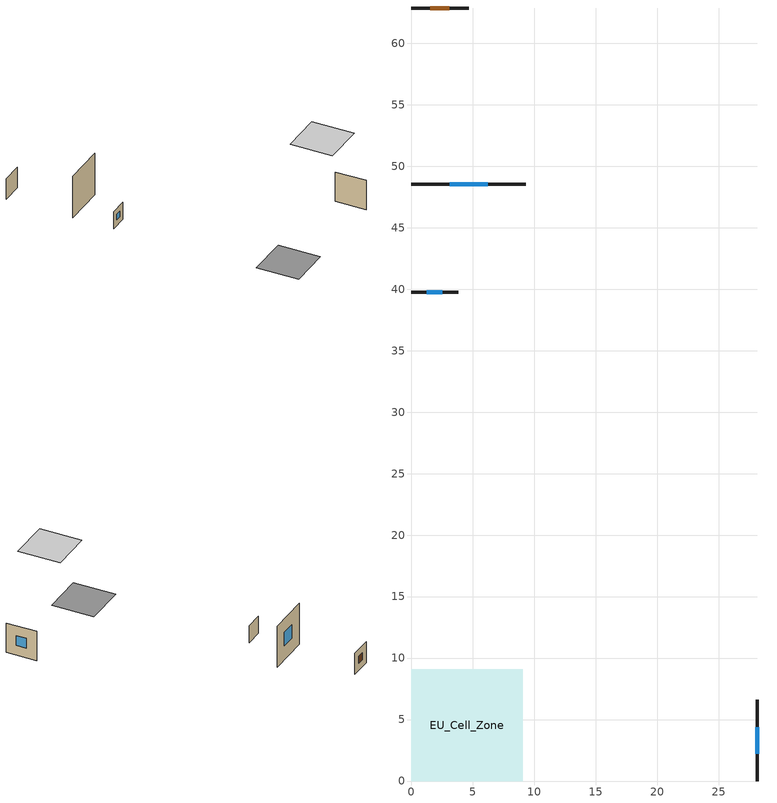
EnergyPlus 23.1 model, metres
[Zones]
EU_Cell_Zone
 floor othersidecoefficients (EU_IT.MidClim.TH.08.Gen.ReEx.001.001_floor_1_Construction): 0,0 9.07,0 9.07,9.07 0,9.07 z0
 wall outside (EU_IT.MidClim.TH.08.Gen.ReEx.001.001_wall_1_east_1_Construction): 28.15,0 28.15,6.59 z0:6.59
 wall outside (EU_IT.MidClim.TH.08.Gen.ReEx.001.001_wall_1_north_2_Construction): 0,39.74 3.81,39.74 z0:3.81
 wall outside (EU_IT.MidClim.TH.08.Gen.ReEx.001.001_wall_1_south_3_Construction): 9.32,48.55 0,48.55 z0:9.32
 wall outside (EU_IT.MidClim.TH.08.Gen.ReEx.001.001_wall_1_south_4_Construction): 4.68,62.87 0,62.87 z0:4.68
 window (EU_IT.MidClim.TH.08.Gen.ReEx.001.001_window_east_1_Construction): 28.15,2.2 28.15,4.39 z2.2:4.39
 window (EU_IT.MidClim.TH.08.Gen.ReEx.001.001_window_north_2_Construction): 1.27,39.74 2.53,39.74 z1.27:2.53
 window (EU_IT.MidClim.TH.08.Gen.ReEx.001.001_window_south_3_Construction): 6.21,48.55 3.12,48.55 z3.12:6.21
 door (EU_IT.MidClim.TH.08.Gen.ReEx.001.001_door_south_4_Construction): 3.11,62.87 1.57,62.87 z1.57:3.11
 ceiling othersidecoefficients (EU_IT.MidClim.TH.08.Gen.ReEx.001.001_roof_2_Construction): 14.07,0 23.15,0 23.15,9.07 14.07,9.07 z20
[Building]
EU Step8 Campaign Cell: North Axis=0; Terrain=City; Solar Distribution=FullExterior
[Site:Location]
Bologna: Latitude=44.5; Longitude=11.25; Time Zone=1; Elevation=37
[SizingPeriod:WeatherFileDays]
AnnualSizingPeriod: Begin Month=1; Begin Day of Month=1; End Month=12; End Day of Month=31; Use Weather File Daylight Saving Period=No; Use Weather File Rain and Snow Indicators=No
[MATERIAL]
EU_InternalMass_Material: Roughness=MediumRough; Thickness=0.1; Conductivity=1; Density=1800; Specific Heat=900; Thermal Absorptance=0.9; Solar Absorptance=0.7; Visible Absorptance=0.7
[MATERIAL:NOMASS] Roughness=MediumRough; Thermal Absorptance=0.9; Solar Absorptance=0.7; Visible Absorptance=0.7
Name | Thermal Resistance
EU_IT.MidClim.TH.08.Gen.ReEx.001.001_floor_1_NoMass | 3.35971
EU_IT.MidClim.TH.08.Gen.ReEx.001.001_roof_2_NoMass | 3.69568
EU_IT.MidClim.TH.08.Gen.ReEx.001.001_wall_1_east_1_NoMass; EU_IT.MidClim.TH.08.Gen.ReEx.001.001_wall_1_north_2_NoMass; EU_IT.MidClim.TH.08.Gen.ReEx.001.001_wall_1_south_3_NoMass; EU_IT.MidClim.TH.08.Gen.ReEx.001.001_wall_1_south_4_NoMass | 3.26089
EU_IT.MidClim.TH.08.Gen.ReEx.001.001_door_south_4_NoMass | 0.652178
[WINDOWMATERIAL:SIMPLEGLAZINGSYSTEM] UFactor=1.9843; Solar Heat Gain Coefficient=0.67; Visible Transmittance=0.67
EU_IT.MidClim.TH.08.Gen.ReEx.001.001_window_east_1_SimpleGlazing; EU_IT.MidClim.TH.08.Gen.ReEx.001.001_window_north_2_SimpleGlazing; EU_IT.MidClim.TH.08.Gen.ReEx.001.001_window_south_3_SimpleGlazing
[CONSTRUCTION]
EU_IT.MidClim.TH.08.Gen.ReEx.001.001_floor_1_Construction: EU_IT.MidClim.TH.08.Gen.ReEx.001.001_floor_1_NoMass
EU_IT.MidClim.TH.08.Gen.ReEx.001.001_roof_2_Construction: EU_IT.MidClim.TH.08.Gen.ReEx.001.001_roof_2_NoMass
EU_IT.MidClim.TH.08.Gen.ReEx.001.001_wall_1_east_1_Construction: EU_IT.MidClim.TH.08.Gen.ReEx.001.001_wall_1_east_1_NoMass
EU_IT.MidClim.TH.08.Gen.ReEx.001.001_window_east_1_Construction: EU_IT.MidClim.TH.08.Gen.ReEx.001.001_window_east_1_SimpleGlazing
EU_IT.MidClim.TH.08.Gen.ReEx.001.001_wall_1_north_2_Construction: EU_IT.MidClim.TH.08.Gen.ReEx.001.001_wall_1_north_2_NoMass
EU_IT.MidClim.TH.08.Gen.ReEx.001.001_window_north_2_Construction: EU_IT.MidClim.TH.08.Gen.ReEx.001.001_window_north_2_SimpleGlazing
EU_IT.MidClim.TH.08.Gen.ReEx.001.001_wall_1_south_3_Construction: EU_IT.MidClim.TH.08.Gen.ReEx.001.001_wall_1_south_3_NoMass
EU_IT.MidClim.TH.08.Gen.ReEx.001.001_window_south_3_Construction: EU_IT.MidClim.TH.08.Gen.ReEx.001.001_window_south_3_SimpleGlazing
EU_IT.MidClim.TH.08.Gen.ReEx.001.001_wall_1_south_4_Construction: EU_IT.MidClim.TH.08.Gen.ReEx.001.001_wall_1_south_4_NoMass
EU_IT.MidClim.TH.08.Gen.ReEx.001.001_door_south_4_Construction: EU_IT.MidClim.TH.08.Gen.ReEx.001.001_door_south_4_NoMass
EU_InternalMass_Construction: EU_InternalMass_Material
[ZONE]
EU_Cell_Zone: Type=1; Multiplier=1; Ceiling Height=2.04252; Volume=518.8; Floor Area=127; Part of Total Floor Area=Yes
[INTERNALMASS]
EU_Cell_Zone_EU_InternalMass: Construction=EU_InternalMass_Construction; Zone or ZoneList=EU_Cell_Zone; Surface Area=127
[SURFACEPROPERTY:OTHERSIDECOEFFICIENTS] Combined ConvectiveRadiative Film Coefficient=0; Constant Temperature=0; Constant Temperature Coefficient=0; Ground Temperature Coefficient=0; Wind Speed Coefficient=0; Sinusoidal Variation of Constant Temperature Coefficient=No; Period of Sinusoidal Variation=24; Previous Other Side Temperature Coefficient=0
Name | External DryBulb Temperature Coefficient | Zone Air Temperature Coefficient
EU_IT.MidClim.TH.08.Gen.ReEx.001.001_floor_1_b0.5 | 0.5 | 0.5
EU_IT.MidClim.TH.08.Gen.ReEx.001.001_roof_2_b0.917431 | 0.917431 | 0.0825688
EU_IT.MidClim.TH.08.Gen.ReEx.001.001_wall_1_east_1_b1; EU_IT.MidClim.TH.08.Gen.ReEx.001.001_wall_1_north_2_b1; EU_IT.MidClim.TH.08.Gen.ReEx.001.001_wall_1_south_3_b1; EU_IT.MidClim.TH.08.Gen.ReEx.001.001_wall_1_south_4_b1 | 1 | 0
[OTHEREQUIPMENT]
EU_Step8_InternalGain_it__IT.MidClim.TH.08.Gen.ReEx.001.001__f030_f030: Fuel Type=Electricity; Zone or ZoneList or Space or SpaceList=EU_Cell_Zone; Schedule=EU_Step8_GainSchedule_it__IT.MidClim.TH.08.Gen.ReEx.001.001__f030_f030; Design Level Calculation Method=Watts/Area; Power per Zone Floor Area=1; Fraction Latent=0; Fraction Radiant=0; Fraction Lost=0; Carbon Dioxide Generation Rate=0; EndUse Subcategory=EU_Step8_InternalGains
[ZONEVENTILATION:DESIGNFLOWRATE]
EU_ConstantAir_EU_Cell_Zone: Zone or ZoneList or Space or SpaceList=EU_Cell_Zone; Schedule=EU_AlwaysOn; Design Flow Rate Calculation Method=AirChanges/Hour; Air Changes per Hour=0.450977; Ventilation Type=Natural; Fan Pressure Rise=0; Fan Total Efficiency=1; Constant Term Coefficient=1; Temperature Term Coefficient=0; Velocity Term Coefficient=0; Velocity Squared Term Coefficient=0; Minimum Indoor Temperature=-100; Maximum Indoor Temperature=100; Delta Temperature=-100; Minimum Outdoor Temperature=-100; Maximum Outdoor Temperature=100; Maximum Wind Speed=40
[HVACTEMPLATE:THERMOSTAT]
EU_HeatOnly_EU_Cell_Zone: Constant Heating Setpoint=20; Constant Cooling Setpoint=50
[HVACTEMPLATE:ZONE:IDEALLOADSAIRSYSTEM]
EU_Cell_Zone: Template Thermostat=EU_HeatOnly_EU_Cell_Zone; System Availability Schedule=EU_AlwaysOn; Maximum Heating Supply Air Temperature=50; Minimum Cooling Supply Air Temperature=13; Maximum Heating Supply Air Humidity Ratio=0.0156; Minimum Cooling Supply Air Humidity Ratio=0.0077; Heating Limit=NoLimit; Cooling Limit=NoLimit; Heating Availability Schedule=EU_AlwaysOn; Cooling Availability Schedule=EU_CoolingOff; Dehumidification Control Type=ConstantSensibleHeatRatio; Cooling Sensible Heat Ratio=0.7; Dehumidification Setpoint=60; Humidification Control Type=None; Humidification Setpoint=30; Outdoor Air Method=None; Outdoor Air Flow Rate per Person=0.00944; Outdoor Air Flow Rate per Zone Floor Area=0; Outdoor Air Flow Rate per Zone=0; Demand Controlled Ventilation Type=None; Outdoor Air Economizer Type=NoEconomizer; Heat Recovery Type=None; Sensible Heat Recovery Effectiveness=0.7; Latent Heat Recovery Effectiveness=0.65
[SIZING:ZONE]
EU_Cell_Zone: Zone Cooling Design Supply Air Temperature Input Method=SupplyAirTemperature; Zone Cooling Design Supply Air Temperature=13; Zone Heating Design Supply Air Temperature Input Method=SupplyAirTemperature; Zone Heating Design Supply Air Temperature=50; Zone Cooling Design Supply Air Humidity Ratio=0.008; Zone Heating Design Supply Air Humidity Ratio=0.008; Cooling Design Air Flow Method=DesignDay; Cooling Design Air Flow Rate=0; Cooling Minimum Air Flow per Zone Floor Area=0.000762; Cooling Minimum Air Flow=0; Cooling Minimum Air Flow Fraction=0.2; Heating Design Air Flow Method=DesignDay; Heating Design Air Flow Rate=0; Heating Maximum Air Flow per Zone Floor Area=0.002032; Heating Maximum Air Flow=0.141576; Heating Maximum Air Flow Fraction=0.3; Account for Dedicated Outdoor Air System=No; Dedicated Outdoor Air System Control Strategy=NeutralSupplyAir; Dedicated Outdoor Air Low Setpoint Temperature for Design=autosize; Dedicated Outdoor Air High Setpoint Temperature for Design=autosize; Zone Load Sizing Method=Sensible Load Only No Latent Load; Zone Latent Cooling Design Supply Air Humidity Ratio Input Method=HumidityRatioDifference; Zone Cooling Design Supply Air Humidity Ratio Difference=0.005; Zone Latent Heating Design Supply Air Humidity Ratio Input Method=HumidityRatioDifference; Zone Humidification Design Supply Air Humidity Ratio Difference=0.005
[SCHEDULE:CONSTANT]
Name | Hourly Value
EU_AlwaysOn | 1
EU_CoolingOff | 0
[SCHEDULE:FILE]
EU_Step8_GainSchedule_it__IT.MidClim.TH.08.Gen.ReEx.001.001__f030_f030: File=C:\Users\o_iseri\Desktop\OpenUBEM\openubem\outputs\eu_certified_rerun_2026-08-28\rep1\schedules\it__IT.MidClim.TH.08.Gen.ReEx.001.001__f030.csv; Column Number=1; Rows to Skip at Top=0; Number of Hours of Data=8760; Column Separator=Comma; Interpolate to Timestep=No; Minutes per Item=60; Adjust Schedule for Daylight Savings=Yes
